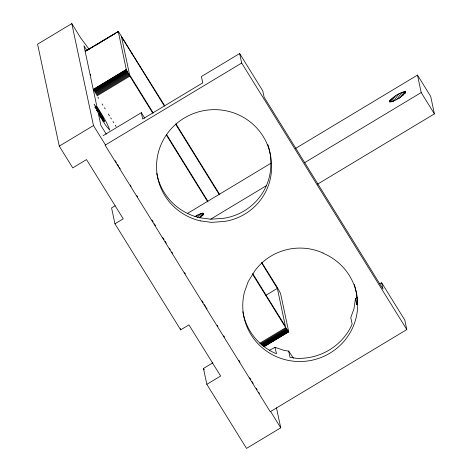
<?xml version="1.0" encoding="UTF-8"?>
<svg xmlns="http://www.w3.org/2000/svg" width="472" height="472" viewBox="0 0 472 472"><rect width="100%" height="100%" fill="white"/><g stroke="black" fill="none" stroke-linecap="round" stroke-linejoin="round"><path stroke-width="0.71" d="M357.357 297.378L355.487 298.505L353.988 308.676L350.773 317.627L352.124 323.963L351.581 325.468A57.531 56.333 -12 0 1 296.935 358.348L290.073 357.416L288.646 351.068L284.439 350.507L275.023 347.327L269.311 350.336M389.63 100.796L389.471 101.999C395.589 100.99 402.185 97.02 405.666 91.887L405.472 91.633C399.424 92.394 393.884 96.553 389.63 100.796L390.368 101.981M97.899 111.911L99.008 110.979L94.123 104.182L98.825 113.357L104.76 121.876L102.908 117.675L99.008 110.979L97.167 112.088M98.943 113.634L100.058 112.702L98.831 113.439M96.306 110.719L97.975 109.339L96.748 110.076M99.964 115.357L101.079 114.436L99.244 115.54M95.881 108.743L96.996 107.84L95.769 108.578M100.914 117.021L102.046 116.112L100.819 116.85M199.809 217.562L202.659 215.061L203.503 213.857L203.361 213.197L200.323 213.757L194.96 216.477M94.984 107.421L96.117 106.542L94.89 107.28M101.763 118.566L102.908 117.675L101.681 118.413M102.477 119.917L103.639 119.056L102.412 119.794M103.02 121.038L104.206 120.207L102.979 120.944M88.913 49.005L80.718 37.99L71.797 23.6L37.595 44.173L59.265 146.143L72.741 167.896L86.535 159.595L123.227 218.819L114.956 223.799L180.664 329.863L188.942 324.889L220.63 376.036L206.836 384.332L246.531 448.4L280.734 427.827L276.474 407.773M85.426 51.106L118.36 31.435L164.669 105.675M85.438 51.23L118.36 31.435M87.633 50.174L90.158 48.657M91.415 47.896L93.308 46.758M94.565 46.002L99.61 42.97M100.872 42.209L102.76 41.076M104.023 40.315L109.061 37.282M110.324 36.527L112.212 35.388M114.106 34.249L115.369 33.488M117.257 32.356L118.519 31.594M93.515 89.243L126.29 69.531L118.254 31.37M93.58 89.456L126.29 69.531M93.698 89.757L126.472 70.045L126.354 69.744M93.869 90.134L126.644 70.422L126.472 70.045M126.868 70.883L94.093 90.594L94.365 91.12L127.139 71.408L126.644 70.422M94.671 91.704L127.446 71.992L127.139 71.408M95.02 92.335L127.794 72.623L127.446 71.992M95.403 93.008L128.177 73.296L127.794 72.623M95.804 93.71L128.579 73.992L128.177 73.296M96.223 94.424L128.998 74.706L128.579 73.992M96.654 95.137L129.428 75.426L152.733 113.05M97.09 95.845L129.865 76.134M59.265 146.143L93.474 125.57L71.797 23.6M103.085 135.676L141.323 112.678L144.762 118.224M379.801 283.878L381.671 282.757L383.016 289.094L264.119 97.179L262.774 90.842L239.658 53.531L201.408 76.535L202.753 82.871L142.668 119.015L141.323 112.678M239.658 53.531L241.676 63.03L105.103 145.169L270.244 411.726L406.811 329.58L404.793 320.081L381.671 282.757M115.127 205.792L111.581 207.928L114.956 223.799M187.478 213.444L270.887 163.271M295.531 148.45L417.484 75.095L430.694 96.418L434.405 113.876L317.508 184.186M210.777 219.114L266.385 185.667M304.298 162.864L421.195 92.553L417.484 75.095M266.002 295.201L277.347 288.38L261.812 263.305M206.836 384.332L203.462 368.461L212.866 362.803M259.854 343.203L285.696 327.662L288.74 331.846L280.586 293.495L277.512 287.82L261.612 262.149M260.284 343.893L286.126 328.347M261.335 344.165L286.545 329.002M261.73 344.772L286.941 329.609M262.102 345.321L287.312 330.158M262.444 345.811L287.654 330.648M263.376 345.846L287.955 331.061M263.63 346.183L288.215 331.397M263.842 346.43L288.421 331.645M264.001 346.59L288.728 331.727M264.108 346.66L288.74 331.846M200.264 220.872L211.409 222.365L224.619 221.421A55.206 54.062 -12 0 0 260.786 199.668A55.289 54.144 -12 0 0 271.488 169.92L271.424 168.091A57.513 56.316 -12 0 0 220.359 109.941A57.513 56.316 -12 0 0 157.436 156.615A57.513 56.316 -12 0 0 200.275 220.861M322.954 253.004L324.583 253.895A57.513 56.316 -12 0 1 353.734 325.226A57.513 56.316 -12 0 1 282.846 359.033A57.513 56.316 -12 0 1 244.431 292.133L248.16 281.684L255.039 270.527A55.206 54.062 -12 0 1 280.722 251.482A55.289 54.144 -12 0 1 322.96 252.992M288.646 351.068L293.401 358.142M140.19 67.024L140.414 67.36M421.195 92.553L434.405 113.876M405.029 91.538L405.767 92.718M404.362 91.597L405.466 93.373M403.489 91.822L404.587 93.598M402.427 92.193L403.896 94.559M401.218 92.707L403.053 95.668M399.89 93.344L401.725 96.306M398.498 94.087L400.698 97.645M397.064 94.913L399.271 98.471M395.648 95.798L397.483 98.76M394.285 96.719L396.12 99.68M393.023 97.633L394.857 100.595M391.896 98.53L393.731 101.492M390.934 99.368L392.403 101.74M390.173 100.135L391.27 101.911M241.676 63.03L406.811 329.58M175.914 123.829L219.734 194.552M164.403 106.082L121.51 36.846L129.594 74.865L153.241 113.032M175.625 124.189L219.35 194.765M166.421 134.308L207.898 201.255M252.868 273.837L285.43 326.394L277.347 288.38M166.303 134.945L207.78 201.898M252.361 273.854L285.696 327.662M202.925 213.096L203.656 214.282M202.258 213.161L203.361 214.937M201.379 213.385L202.848 215.751M200.323 213.757L201.786 216.123M199.113 214.27L200.948 217.232M197.786 214.907L199.621 217.869M196.387 215.651L197.491 217.427M86.936 50.539L83.951 45.719L96.813 106.224C101.321 114.023 106.985 121.593 109.746 130.172L105.887 125.599L98.471 114.023L100.896 125.446L106.33 134.213M97.863 97.096L98.636 98.347M102.129 103.976L102.902 105.226M104.454 107.734L105.226 108.985M108.33 113.988L109.492 115.864M110.654 117.746L111.433 118.997M112.985 121.499L113.758 122.749M115.31 125.251L116.082 126.502M93.474 125.57L105.492 144.969M115.186 160.616L116.348 162.492M117.51 164.368L118.673 166.244M119.451 167.495L120.224 168.746M130.307 185.018L131.08 186.269M136.898 195.656L137.671 196.907M152.019 220.064L153.182 221.94M154.344 223.816L155.506 225.693M162.869 237.587L164.038 239.463M165.2 241.339L166.362 243.216M169.466 248.225L170.239 249.476M171.79 251.977L172.563 253.228M184.582 272.627L185.36 273.884M202.028 300.788L203.196 302.67M204.358 304.546L205.521 306.422M206.293 307.673L207.072 308.924M217.149 325.196L217.928 326.447M223.74 335.834L224.519 337.085M238.862 360.242L240.024 362.118M249.717 377.765L250.88 379.641M252.042 381.518L253.21 383.394M256.308 388.403L257.087 389.654M258.638 392.155L259.411 393.406M270.657 411.554L280.734 427.827M203.462 368.461L204.234 369.7M128.998 74.706L129.428 75.426M132.101 53.944L132.355 54.374M276.48 286.085L276.734 286.557M355.487 298.505L356.832 304.841L356.944 304.062A57.531 56.333 -12 0 0 354.295 284.427M275.023 347.327L276.48 353.699L275.164 353.251A57.513 56.316 -12 0 1 242.844 311.679M180.369 328.482L180.664 329.863M90.317 74.181L90.618 75.614M267.866 144.597A57.537 56.339 -12 0 1 270.751 164.929L270.804 166.758A55.289 54.144 -12 0 1 260.113 196.505A55.206 54.062 -12 0 1 223.946 218.259L210.742 219.203L199.591 217.716A57.513 56.316 -12 0 1 156.781 173.271"/></g></svg>
